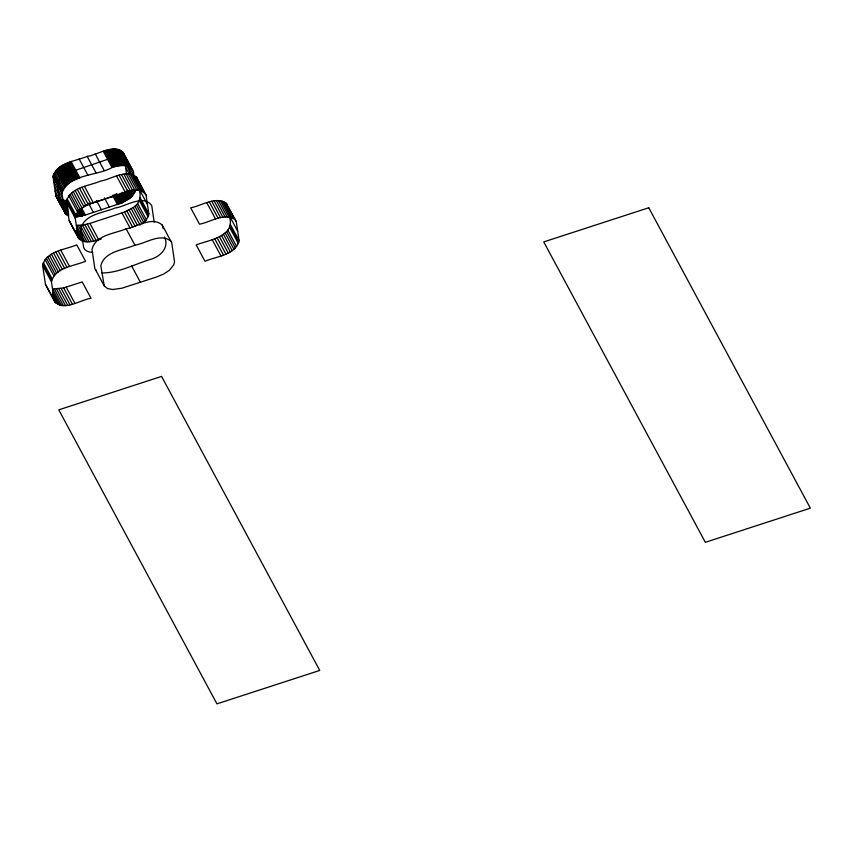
<?xml version="1.0" encoding="UTF-8"?>
<svg xmlns="http://www.w3.org/2000/svg" width="853" height="853" viewBox="0 0 853 853"><rect width="100%" height="100%" fill="white"/><g stroke="black" fill="none" stroke-linecap="round" stroke-linejoin="round"><path stroke-width="1.28" d="M55.146 191.157L68.539 216.118L65.286 213.538L55.85 195.881L53.057 176.987C56.533 162.358 76.045 161.238 87.166 156.366C97.039 155.395 115.528 141.971 123.952 153.935L126.532 174.364M55.744 303.071L45.444 284.358L42.65 265.475C46.126 250.846 65.638 249.716 76.759 244.854L85.567 261.242C74.456 266.104 54.944 267.234 51.468 281.863L54.251 300.746C62.685 312.72 81.163 299.286 91.047 298.315L82.229 281.927L63.634 287.898L52.566 289.028L61.384 305.417M65.286 213.538L61.874 193.375C68.336 173.756 97.37 176.134 112.01 167.54C119.836 164.256 135.19 163.563 133.644 176.219M101.198 238.979C94.161 241.111 84.447 244.566 78.593 238.275L69.157 220.618L66.363 201.734C69.839 187.106 89.352 185.975 100.473 181.113C111.135 179.503 126.425 168.19 136.629 177.403L146.076 195.06L148.87 213.954L146.428 219.861L141.993 223.923L133.185 207.535C139.519 203.814 141.854 196.126 138.826 189.302M78.593 238.275L75.181 218.123C78.657 203.494 98.17 202.364 109.28 197.501C119.164 196.531 137.642 183.096 146.076 195.06M234.81 219.434C223.817 212.408 210.307 222.302 199.506 224.19L190.688 207.801C201.489 205.914 214.999 196.019 225.992 203.046L236.302 221.748L239.085 240.642C235.609 255.271 216.097 256.39 204.976 261.263L196.169 244.875C208.111 240.354 236.91 236.164 229.052 215.99M75.8 217.014L85.417 215.041L122.405 202.694L131.874 196.51L135.35 190.752M85.097 241.676L76.28 225.288L82.538 225.139L89.917 223.401L124.517 212.066L133.185 207.535M126.127 228.796C115.006 233.669 95.493 234.788 92.017 249.417L94.8 268.311L104.247 285.968L107.499 288.549L112.671 289.498L121.819 288.229L156.44 277.044L163.637 274.048L169.352 270.305L173.82 264.675L174.513 261.636L171.73 242.753L162.283 225.096C152.069 215.873 136.789 227.197 126.127 228.796L134.934 245.184C145.596 243.585 160.886 232.261 171.101 241.484M134.934 245.184C123.824 250.057 104.311 251.177 100.825 265.805L104.247 285.968M101.933 272.971C119.601 272.939 135.862 263.481 152.559 258.736C161.196 255.559 169.406 246.869 164.48 236.985M84.714 205.648L118.002 194.505L122.405 202.694M56.469 197.15L59.721 199.73L66.992 200.626M92.689 252.339C89.192 252.328 84.98 251.113 83.637 247.541L80.843 228.657C84.319 214.028 103.831 212.898 114.952 208.036C124.837 207.066 143.315 193.631 151.738 205.594L154.18 222.121M67.376 208.74L61.736 206.394L60.254 204.07L57.46 185.186L59.902 179.279L68.347 172.775L107.595 159.351L119.313 157.325L124.485 158.274L127.737 160.854L130.104 173.927M225.992 203.046L236.302 221.748M69.786 221.887L79.457 239.33M95.429 269.58L96.293 270.625M223.603 201.511L232.421 217.899M222.079 201.02L230.896 217.398M229.51 215.98L237.688 231.195M220.351 200.7L229.169 217.088M218.432 200.562L227.25 216.95M230.267 224.254L239.085 240.642M216.342 200.615L225.149 217.003M230.065 225.8L238.872 242.177M229.574 227.282L238.392 243.67M214.103 200.839L222.91 217.227M227.836 230.161L236.654 246.549M211.736 201.276L220.554 217.654M226.589 231.558L235.407 247.946M209.284 201.83L218.101 218.219M225.107 232.912L233.925 249.3M206.725 202.587L215.532 218.976M223.401 234.234L232.219 250.611M221.492 235.481L230.299 251.87M219.392 236.665L228.209 253.053M217.12 237.742L225.938 254.13M214.743 238.755L223.55 255.143M212.194 239.661L221.012 256.049M122.896 152.133L132.769 170.323M122.469 151.61L131.49 168.265M135.776 176.358L144.594 192.735M121.275 150.842L130.082 167.231M120.081 150.085L142.195 191.211M119.313 149.829L128.131 166.218M118.556 149.584L127.364 165.972M131.863 174.332L140.681 190.709M125.348 163.381L131.01 173.916M139.284 189.291L147.473 204.507M117.693 149.424L126.5 165.813M116.818 149.264L125.636 165.653M130.136 174.012L138.943 190.4M115.859 149.2L124.677 165.589M126.041 168.105L129.198 173.948M114.899 149.136L123.717 165.525M128.206 173.873L137.024 190.262M114.377 149.147L123.195 165.535M140.052 197.565L148.87 213.954M113.854 149.158L122.672 165.546M113.332 149.168L122.15 165.557M112.809 149.179L121.627 165.567M126.116 173.927L134.934 190.315M139.839 199.112L148.657 215.489M133.718 189.526L134.977 191.872M111.69 149.296L120.508 165.685M133.601 189.899L134.859 192.245M139.359 200.594L148.166 216.982M110.57 149.414L119.388 165.802M123.877 174.151L132.695 190.539M132.098 190.166L133.996 193.674M109.387 149.627L118.204 166.015M130.605 190.432L133.121 195.113M137.61 203.472L146.428 219.861M108.214 149.84L117.021 166.228M121.521 174.577L130.338 190.965M129.976 191.125L132.503 195.817M106.988 150.117L115.795 166.506M128.728 190.656L131.874 196.51M136.373 204.869L145.191 221.247M127.364 190.166L131.138 197.192M105.761 150.395L114.569 166.783M119.068 175.142L127.875 191.53M127.246 192.021L130.392 197.875M134.891 206.223L143.709 222.612M104.471 150.778L113.289 167.167M126.191 191.179L129.965 198.195M125.764 191.509L129.539 198.525M125.338 191.829L129.112 198.856M103.192 151.162L112.01 167.54M116.498 175.899L125.316 192.288M124.911 192.16L128.686 199.186M123.952 192.789L127.726 199.815M122.363 192.245L126.777 200.444M131.266 208.793L140.084 225.181M121.318 192.831L125.722 201.031M120.273 193.428L124.677 201.617M129.166 209.977L137.354 225.192M119.132 193.962L123.546 202.161M126.905 211.054L135.094 226.269M116.776 193.588L121.808 202.95M95.173 153.764L103.991 170.152M116.179 193.844L121.222 203.206M116.211 195.262L120.625 203.462M114.984 194.345L120.028 203.707M124.517 212.066L132.705 227.282M113.716 194.804L118.748 204.166M112.447 195.252L117.479 204.613M121.979 212.973L130.157 228.188M87.166 156.366L95.973 172.754M104.429 197.853L109.461 207.226M79.148 158.978L87.966 175.366M96.41 200.466L101.454 209.827M131.597 265.869L140.414 282.258M71.13 161.58L79.947 177.968M84.436 186.327L93.254 202.715M69.861 162.038L78.679 178.426M68.592 162.486L77.399 178.874M81.899 187.233L90.706 203.611M67.398 162.998L76.205 179.386M88.403 203.067L93.435 212.44M66.203 163.499L75.021 179.887M79.51 188.246L88.328 204.635M65.073 164.043L73.88 180.431M63.932 164.576L72.75 180.964M77.25 189.323L86.057 205.712M62.887 165.173L71.705 181.55M61.842 165.759L70.65 182.147M75.149 190.496L83.967 206.884M61.363 166.068L70.17 182.457M60.883 166.388L69.701 182.777M60.403 166.698L69.221 183.086M59.923 167.017L68.741 183.406M73.23 191.754L82.048 208.143M81.643 208.015L85.417 215.041M89.917 223.401L98.724 239.778M59.07 167.668L67.888 184.056M80.363 208.399L84.138 215.425M58.217 168.329L67.035 184.717M71.524 193.066L80.342 209.454M79.702 209.945L82.858 215.798M87.347 224.158L96.165 240.546M57.471 169.011L66.289 185.4M79.094 210.083L82.24 215.937M56.735 169.694L65.553 186.071M70.042 194.431L81.632 216.076M77.868 210.371L81.014 216.214M56.117 170.387L64.924 186.775M77.879 211.672L80.406 216.353M84.895 224.712L93.713 241.1M55.488 171.08L64.306 187.468M68.805 195.827L77.612 212.216M77.335 213.058L79.222 216.577M54.624 172.519L63.431 188.908M76.152 213.271L78.039 216.79M82.538 225.139L91.346 241.527M53.75 173.959L62.568 190.347M67.056 198.696L76.919 216.897M53.632 174.332L62.45 190.72M53.515 174.705L62.322 191.093M53.387 175.078L62.205 191.467M80.299 225.373L89.107 241.762M53.27 175.451L62.077 191.829M66.577 200.188L75.395 216.577M53.163 176.219L61.981 192.607M65.937 200.658L67.206 202.993M53.057 176.987L61.874 193.375M66.363 201.734L75.181 218.123M64.892 200.679L68.048 206.533M78.209 225.416L87.017 241.804M64.412 200.647L67.568 206.501M53.75 181.71L62.568 198.099M63.932 200.604L67.718 207.631M63.453 200.572L67.867 208.772M62.973 200.54L68.016 209.902M62.109 200.38L68.4 212.088M54.453 186.434L63.261 202.822M61.245 200.231L68.794 214.274M76.439 228.476L83.37 241.356M60.478 199.975L68.666 215.191M76.184 230.321L81.845 240.855M58.526 198.962L67.344 215.351M57.119 197.939L66.15 214.583M55.85 195.881L65.713 214.06M69.157 220.618L77.964 237.006M60.723 250.068L69.541 266.456M58.185 250.974L66.992 267.362M55.797 251.987L64.615 268.375M53.536 253.064L62.344 269.452M51.436 254.247L60.243 270.625M49.517 255.495L58.335 271.883M66.203 287.141L75.011 303.529M47.811 256.817L56.629 273.195M63.634 287.898L72.452 304.286M46.329 258.171L55.146 274.559M61.181 288.453L69.999 304.841M45.081 259.568L53.899 275.956M58.825 288.879L67.632 305.267M43.343 262.447L52.161 278.824M56.586 289.114L65.393 305.502M42.863 263.929L51.681 280.317M42.65 265.475L51.468 281.863M54.485 289.156L63.303 305.545M52.726 292.227L59.657 305.097M52.459 294.072L58.132 304.606M45.444 284.358L54.88 302.015M226.855 204.091L227.836 207.727M162.283 225.096L163.264 228.721M136.629 177.403L137.258 178.672M648.76 207.759L543.745 241.911L705.335 542.316L810.35 508.164L648.76 207.759M161.569 376.408L58.782 409.835L216.939 703.864L319.726 670.437L161.569 376.408"/></g></svg>
